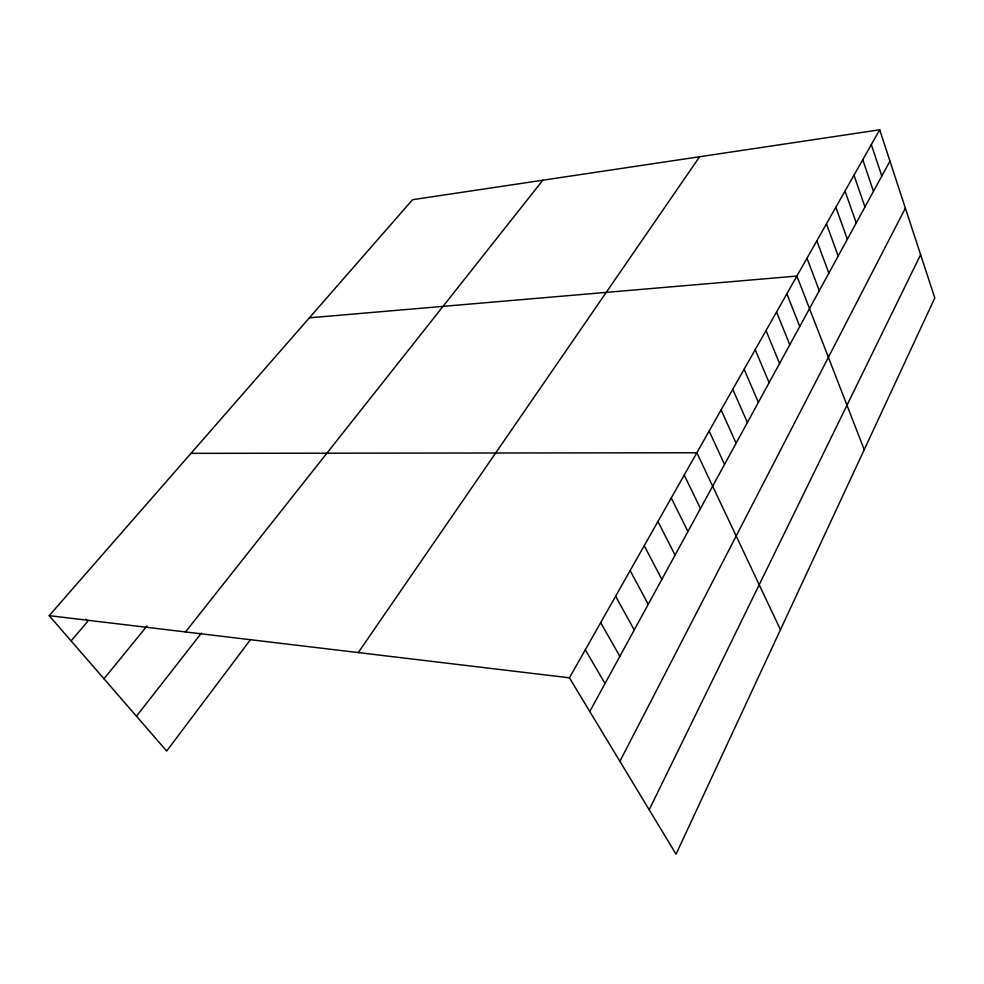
<?xml version="1.0" encoding="UTF-8"?>
<svg xmlns="http://www.w3.org/2000/svg" width="984" height="984" viewBox="0 0 984 984"><rect width="100%" height="100%" fill="white"/><g stroke="black" fill="none" stroke-linecap="round" stroke-linejoin="round"><path stroke-width="1.48" d="M649.194 809.783L920.606 254.659M619.908 761.321L905.378 208.165M589.785 711.481L889.954 161.118M879.696 129.79L934.8 297.967L676.045 854.21L569.428 677.816L879.696 129.79L412.554 199.703L49.2 615.652L166.677 751.05L250.588 639.502M358.262 652.576L699.612 156.739M136.456 716.217L201.449 633.069M185.509 631.937L542.824 180.207M103.996 678.8L147.071 625.935M71.119 640.916L87.773 621.31L85.817 619.01M309.382 317.82L796.88 276.061L864.223 449.688M190.97 453.353L696.856 452.751L780.46 629.76M49.2 615.652L569.428 677.816M585.283 649.809L605.037 683.499M600.671 622.626L619.858 656.34M615.615 596.242L634.25 629.957M630.129 570.609L648.235 604.311M644.225 545.702L661.838 579.379M657.927 521.495L675.061 555.124M671.26 497.953L687.927 531.532M684.224 475.038L700.46 508.568M709.144 431.041L724.531 464.423M721.112 409.897L736.106 443.194M732.773 389.307L747.385 422.517M744.125 369.234L758.393 402.345M755.208 349.664L769.119 382.678M766.019 330.575L779.586 363.49M776.548 311.965L789.795 344.757M786.843 293.798L799.771 326.479M806.978 258.226L819.303 290.661M816.831 240.822L828.872 273.134M826.449 223.835L838.208 256.012M835.846 207.243L847.335 239.284M845.022 191.031L856.24 222.938M853.989 175.189L864.961 206.96M862.747 159.715L873.484 191.339M871.32 144.587L881.812 176.062"/></g></svg>
